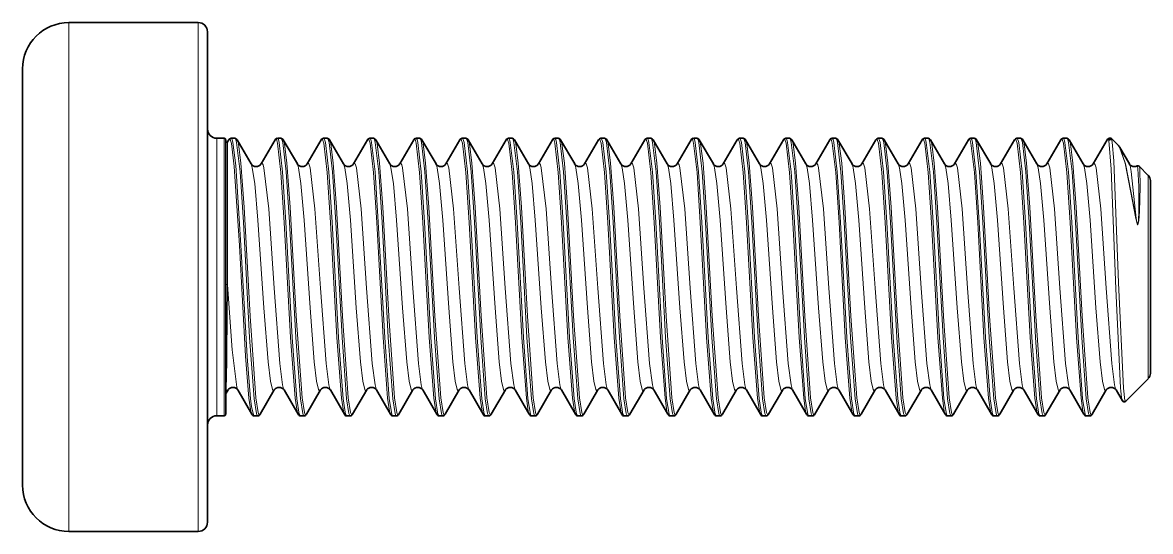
# Model space of a CAD drawing. Extents: x 155 to 1176, y 87 to 946.
# Drawn here: x 909.05 to 921.25, y 330.85 to 336.35 of the extents above; entities that cross this region are included whole.
import ezdxf

# ---------------------------------------------------------------- set-up
doc = ezdxf.new("R2010")
doc.units = 0

msp = doc.modelspace()

# ---------------------------------------------------------------- linework, layer by layer
at = {"color": 7, "lineweight": 13, "ltscale": 0.129084}
for p, q in [((909.551, 336.352), (909.551, 331.189)), ((910.951, 336.352), (910.951, 331.189))]:
    msp.add_line(p, q, dxfattribs=at)
at = {"color": 7, "lineweight": 35, "ltscale": 0.034999}
for p, q in [((910.951, 336.352), (909.551, 336.352)), ((910.951, 330.852), (909.551, 330.852))]:
    msp.add_line(p, q, dxfattribs=at)
at = {"color": 7, "lineweight": 35, "ltscale": 0.12439}
msp.add_line((911.051, 336.252), (911.051, 331.277), dxfattribs=at)
at = {"color": 7, "lineweight": 35, "ltscale": 0.105614}
msp.add_line((909.051, 335.852), (909.051, 331.628), dxfattribs=at)
at = {"color": 7, "lineweight": 13, "ltscale": 0.070409}
for p, q in [((911.151, 335.102), (911.151, 332.286)), ((911.231, 335.102), (911.231, 332.286))]:
    msp.add_line(p, q, dxfattribs=at)
at = {"color": 7, "lineweight": 35, "ltscale": 0.002}
for p, q in [((911.231, 335.102), (911.151, 335.102)), ((911.231, 332.102), (911.151, 332.102))]:
    msp.add_line(p, q, dxfattribs=at)
at = {"color": 7, "lineweight": 35, "ltscale": 0.069471}
msp.add_line((911.251, 335.082), (911.251, 332.303), dxfattribs=at)
at = {"color": 7, "lineweight": 35, "ltscale": 0.000633753}
msp.add_line((911.282, 335.086), (911.269, 335.064), dxfattribs=at)
at = {"color": 7, "lineweight": 13, "ltscale": 0.000161743}
msp.add_line((911.269, 335.064), (911.269, 335.057), dxfattribs=at)
at = {"color": 7, "lineweight": 13, "ltscale": 0.03847}
msp.add_line((911.269, 335.057), (911.269, 333.519), dxfattribs=at)
at = {"color": 7, "lineweight": 35, "ltscale": 0.000987244}
for p, q in [((911.346, 335.102), (911.307, 335.102)), ((911.846, 335.102), (911.807, 335.102)), ((912.346, 335.102), (912.307, 335.102)), ((912.846, 335.102), (912.807, 335.102)), ((913.346, 335.102), (913.307, 335.102)), ((913.846, 335.102), (913.807, 335.102)), ((914.346, 335.102), (914.307, 335.102)), ((914.846, 335.102), (914.807, 335.102)), ((915.346, 335.102), (915.307, 335.102)), ((915.846, 335.102), (915.807, 335.102)), ((916.346, 335.102), (916.307, 335.102)), ((916.846, 335.102), (916.807, 335.102)), ((917.346, 335.102), (917.307, 335.102)), ((917.846, 335.102), (917.807, 335.102)), ((918.346, 335.102), (918.307, 335.102)), ((918.846, 335.102), (918.807, 335.102)), ((919.346, 335.102), (919.307, 335.102)), ((919.846, 335.102), (919.807, 335.102)), ((920.346, 335.102), (920.307, 335.102)), ((911.596, 332.102), (911.557, 332.102)), ((912.096, 332.102), (912.057, 332.102)), ((912.596, 332.102), (912.557, 332.102)), ((913.096, 332.102), (913.057, 332.102)), ((913.596, 332.102), (913.557, 332.102)), ((914.096, 332.102), (914.057, 332.102)), ((914.596, 332.102), (914.557, 332.102)), ((915.096, 332.102), (915.057, 332.102)), ((915.596, 332.102), (915.557, 332.102)), ((916.096, 332.102), (916.057, 332.102)), ((916.596, 332.102), (916.557, 332.102)), ((917.096, 332.102), (917.057, 332.102)), ((917.596, 332.102), (917.557, 332.102)), ((918.096, 332.102), (918.057, 332.102)), ((918.596, 332.102), (918.557, 332.102)), ((919.096, 332.102), (919.057, 332.102)), ((919.596, 332.102), (919.557, 332.102)), ((920.096, 332.102), (920.057, 332.102)), ((920.596, 332.102), (920.557, 332.102))]:
    msp.add_line(p, q, dxfattribs=at)
at = {"color": 7, "lineweight": 35, "ltscale": 0.007572}
for p, q in [((911.371, 335.086), (911.523, 334.824)), ((911.871, 335.086), (912.023, 334.824)), ((912.371, 335.086), (912.523, 334.824)), ((912.871, 335.086), (913.023, 334.824)), ((913.371, 335.086), (913.523, 334.824)), ((913.871, 335.086), (914.023, 334.824)), ((914.371, 335.086), (914.523, 334.824)), ((914.871, 335.086), (915.023, 334.824)), ((915.371, 335.086), (915.523, 334.824)), ((915.871, 335.086), (916.023, 334.824)), ((916.371, 335.086), (916.523, 334.824)), ((916.871, 335.086), (917.023, 334.824)), ((917.371, 335.086), (917.523, 334.824)), ((917.871, 335.086), (918.023, 334.824)), ((918.371, 335.086), (918.523, 334.824)), ((918.871, 335.086), (919.023, 334.824)), ((919.371, 335.086), (919.523, 334.824)), ((919.871, 335.086), (920.023, 334.824)), ((920.371, 335.086), (920.523, 334.824)), ((911.621, 332.119), (911.773, 332.381)), ((912.121, 332.119), (912.273, 332.381)), ((912.621, 332.119), (912.773, 332.381)), ((913.121, 332.119), (913.273, 332.381)), ((913.621, 332.119), (913.773, 332.381)), ((914.121, 332.119), (914.273, 332.381)), ((914.621, 332.119), (914.773, 332.381)), ((915.121, 332.119), (915.273, 332.381)), ((915.621, 332.119), (915.773, 332.381)), ((916.121, 332.119), (916.273, 332.381)), ((916.621, 332.119), (916.773, 332.381)), ((917.121, 332.119), (917.273, 332.381)), ((917.621, 332.119), (917.773, 332.381)), ((918.121, 332.119), (918.273, 332.381)), ((918.621, 332.119), (918.773, 332.381)), ((919.121, 332.119), (919.273, 332.381)), ((919.621, 332.119), (919.773, 332.381)), ((920.121, 332.119), (920.273, 332.381)), ((920.621, 332.119), (920.773, 332.381))]:
    msp.add_line(p, q, dxfattribs=at)
at = {"color": 7, "lineweight": 35, "ltscale": 0.00757}
for p, q in [((911.782, 335.086), (911.63, 334.824)), ((912.282, 335.086), (912.13, 334.824)), ((912.782, 335.086), (912.63, 334.824)), ((913.282, 335.086), (913.13, 334.824)), ((913.782, 335.086), (913.63, 334.824)), ((914.282, 335.086), (914.13, 334.824)), ((914.782, 335.086), (914.63, 334.824)), ((915.282, 335.086), (915.13, 334.824)), ((915.782, 335.086), (915.63, 334.824)), ((916.282, 335.086), (916.13, 334.824)), ((916.782, 335.086), (916.63, 334.824)), ((917.282, 335.086), (917.13, 334.824)), ((917.782, 335.086), (917.63, 334.824)), ((918.282, 335.086), (918.13, 334.824)), ((918.782, 335.086), (918.63, 334.824)), ((919.282, 335.086), (919.13, 334.824)), ((919.782, 335.086), (919.63, 334.824)), ((920.282, 335.086), (920.13, 334.824)), ((920.782, 335.086), (920.63, 334.824))]:
    msp.add_line(p, q, dxfattribs=at)
at = {"color": 7, "lineweight": 35, "ltscale": 0.000491333}
msp.add_line((920.826, 335.102), (920.807, 335.102), dxfattribs=at)
at = {"color": 7, "lineweight": 35, "ltscale": 0.002551}
msp.add_line((920.899, 335.03), (920.826, 335.102), dxfattribs=at)
at = {"color": 7, "lineweight": 35, "ltscale": 0.005112}
msp.add_line((920.92, 335.001), (921.023, 334.824), dxfattribs=at)
at = {"color": 7, "lineweight": 13, "ltscale": 3.20435e-05}
msp.add_line((921.106, 334.803), (921.107, 334.803), dxfattribs=at)
at = {"color": 7, "lineweight": 35, "ltscale": 0.003435}
msp.add_line((921.227, 334.701), (921.13, 334.799), dxfattribs=at)
at = {"color": 7, "lineweight": 13, "ltscale": 0.051595}
msp.add_line((921.227, 334.701), (921.227, 332.638), dxfattribs=at)
at = {"color": 7, "lineweight": 35, "ltscale": 0.04894}
msp.add_line((921.251, 334.645), (921.251, 332.687), dxfattribs=at)
at = {"color": 7, "lineweight": 13, "ltscale": 8.44764e-05}
msp.add_line((921.096, 334.233), (921.093, 334.234), dxfattribs=at)
at = {"color": 7, "lineweight": 13, "ltscale": 0.018132}
msp.add_line((911.269, 333.519), (911.261, 332.793), dxfattribs=at)
at = {"color": 7, "lineweight": 13, "ltscale": 0.003364}
msp.add_line((921.227, 332.638), (921.227, 332.503), dxfattribs=at)
at = {"color": 7, "lineweight": 35, "ltscale": 0.003191}
msp.add_line((921.251, 332.687), (921.251, 332.56), dxfattribs=at)
at = {"color": 7, "lineweight": 35, "ltscale": 0.008616}
msp.add_line((921.227, 332.503), (920.984, 332.259), dxfattribs=at)
at = {"color": 7, "lineweight": 13, "ltscale": 0.000126602}
msp.add_line((911.252, 332.387), (911.251, 332.382), dxfattribs=at)
at = {"color": 7, "lineweight": 35, "ltscale": 0.000129547}
msp.add_line((911.252, 332.345), (911.251, 332.34), dxfattribs=at)
at = {"color": 7, "lineweight": 13, "ltscale": 0.000857544}
msp.add_line((911.252, 332.387), (911.252, 332.352), dxfattribs=at)
at = {"color": 7, "lineweight": 35, "ltscale": 0.001034}
msp.add_line((911.252, 332.345), (911.273, 332.381), dxfattribs=at)
at = {"color": 7, "lineweight": 13, "ltscale": 0.000187683}
msp.add_line((911.252, 332.345), (911.252, 332.352), dxfattribs=at)
at = {"color": 7, "lineweight": 35, "ltscale": 0.007571}
for p, q in [((911.532, 332.119), (911.38, 332.381)), ((912.032, 332.119), (911.88, 332.381)), ((912.532, 332.119), (912.38, 332.381)), ((913.032, 332.119), (912.88, 332.381)), ((913.532, 332.119), (913.38, 332.381)), ((914.032, 332.119), (913.88, 332.381)), ((914.532, 332.119), (914.38, 332.381)), ((915.032, 332.119), (914.88, 332.381)), ((915.532, 332.119), (915.38, 332.381)), ((916.032, 332.119), (915.88, 332.381)), ((916.532, 332.119), (916.38, 332.381)), ((917.032, 332.119), (916.88, 332.381)), ((917.532, 332.119), (917.38, 332.381)), ((918.032, 332.119), (917.88, 332.381)), ((918.532, 332.119), (918.38, 332.381)), ((919.032, 332.119), (918.88, 332.381)), ((919.532, 332.119), (919.38, 332.381)), ((920.032, 332.119), (919.88, 332.381)), ((920.532, 332.119), (920.38, 332.381))]:
    msp.add_line(p, q, dxfattribs=at)
at = {"color": 7, "lineweight": 35, "ltscale": 0.003329}
msp.add_line((920.947, 332.265), (920.88, 332.381), dxfattribs=at)
at = {"color": 7, "lineweight": 13, "ltscale": 0.004591}
for p, q in [((911.151, 332.286), (911.151, 332.102)), ((911.231, 332.286), (911.231, 332.102))]:
    msp.add_line(p, q, dxfattribs=at)
at = {"color": 7, "lineweight": 35, "ltscale": 0.00453}
msp.add_line((911.251, 332.303), (911.251, 332.122), dxfattribs=at)
at = {"color": 7, "lineweight": 35, "ltscale": 0.006886}
msp.add_line((909.051, 331.628), (909.051, 331.352), dxfattribs=at)
at = {"color": 7, "lineweight": 35, "ltscale": 0.00811}
msp.add_line((911.051, 331.277), (911.051, 330.952), dxfattribs=at)
at = {"color": 7, "lineweight": 13, "ltscale": 0.008416}
for p, q in [((909.551, 331.189), (909.551, 330.852)), ((910.951, 331.189), (910.951, 330.852))]:
    msp.add_line(p, q, dxfattribs=at)
at = {"color": 7, "lineweight": 13}
for points in [[(911.5, 332.294), (911.463, 332.747), (911.396, 333.944), (911.34, 334.797), (911.31, 335.045), (911.301, 335.077), (911.296, 335.087), (911.293, 335.091), (911.292, 335.092), (911.289, 335.092)], [(911.517, 332.286), (911.48, 332.742), (911.413, 333.947), (911.358, 334.806), (911.327, 335.055), (911.318, 335.087), (911.313, 335.097), (911.31, 335.101), (911.309, 335.102), (911.307, 335.102)], [(911.346, 335.102), (911.348, 335.102), (911.35, 335.101), (911.353, 335.097), (911.357, 335.088), (911.366, 335.057), (911.403, 334.738), (911.439, 334.194), (911.507, 332.947), (911.556, 332.286)], [(911.371, 335.086), (911.375, 335.076), (911.385, 335.04), (911.411, 334.834), (911.446, 334.358), (911.511, 333.18), (911.574, 332.295)], [(911.789, 335.092), (911.792, 335.092), (911.793, 335.091), (911.796, 335.087), (911.8, 335.078), (911.809, 335.048), (911.846, 334.73), (911.882, 334.19), (911.95, 332.95), (912, 332.294)], [(911.807, 335.102), (911.809, 335.102), (911.81, 335.101), (911.813, 335.097), (911.818, 335.088), (911.826, 335.057), (911.863, 334.739), (911.899, 334.195), (911.968, 332.947), (912.017, 332.286)], [(911.846, 335.102), (911.848, 335.102), (911.85, 335.101), (911.853, 335.097), (911.857, 335.088), (911.866, 335.057), (911.903, 334.738), (911.939, 334.194), (912.007, 332.947), (912.056, 332.286)], [(911.871, 335.086), (911.875, 335.076), (911.885, 335.04), (911.911, 334.834), (911.946, 334.358), (912.011, 333.18), (912.074, 332.295)], [(912.289, 335.092), (912.292, 335.092), (912.293, 335.091), (912.296, 335.087), (912.3, 335.078), (912.309, 335.048), (912.346, 334.73), (912.382, 334.19), (912.45, 332.95), (912.5, 332.294)], [(912.307, 335.102), (912.309, 335.102), (912.31, 335.101), (912.313, 335.097), (912.318, 335.088), (912.326, 335.057), (912.363, 334.739), (912.399, 334.195), (912.468, 332.947), (912.517, 332.286)], [(912.346, 335.102), (912.348, 335.102), (912.35, 335.101), (912.353, 335.097), (912.357, 335.088), (912.366, 335.057), (912.403, 334.738), (912.439, 334.194), (912.507, 332.947), (912.556, 332.286)], [(912.371, 335.086), (912.375, 335.076), (912.385, 335.04), (912.411, 334.834), (912.446, 334.358), (912.511, 333.18), (912.574, 332.295)], [(912.789, 335.092), (912.792, 335.092), (912.793, 335.091), (912.796, 335.087), (912.8, 335.078), (912.809, 335.048), (912.846, 334.73), (912.882, 334.19), (912.95, 332.95), (913, 332.294)], [(912.807, 335.102), (912.809, 335.102), (912.81, 335.101), (912.813, 335.097), (912.818, 335.088), (912.826, 335.057), (912.863, 334.739), (912.899, 334.195), (912.968, 332.947), (913.017, 332.286)], [(912.846, 335.102), (912.848, 335.102), (912.85, 335.101), (912.853, 335.097), (912.857, 335.088), (912.866, 335.057), (912.903, 334.738), (912.939, 334.194), (913.007, 332.947), (913.056, 332.286)], [(912.871, 335.086), (912.875, 335.076), (912.885, 335.04), (912.911, 334.834), (912.946, 334.358), (913.011, 333.18), (913.074, 332.295)], [(913.289, 335.092), (913.292, 335.092), (913.293, 335.091), (913.296, 335.087), (913.3, 335.078), (913.309, 335.048), (913.346, 334.73), (913.382, 334.19), (913.45, 332.95), (913.5, 332.294)], [(913.307, 335.102), (913.309, 335.102), (913.31, 335.101), (913.313, 335.097), (913.318, 335.088), (913.326, 335.057), (913.363, 334.739), (913.399, 334.195), (913.468, 332.947), (913.517, 332.286)], [(913.346, 335.102), (913.348, 335.102), (913.35, 335.101), (913.353, 335.097), (913.357, 335.088), (913.366, 335.057), (913.403, 334.738), (913.439, 334.194), (913.507, 332.947), (913.556, 332.286)], [(913.371, 335.086), (913.375, 335.076), (913.385, 335.04), (913.411, 334.834), (913.446, 334.358), (913.511, 333.18), (913.574, 332.295)], [(913.789, 335.092), (913.792, 335.092), (913.793, 335.091), (913.796, 335.087), (913.8, 335.078), (913.809, 335.048), (913.846, 334.73), (913.882, 334.19), (913.95, 332.95), (914, 332.294)], [(913.807, 335.102), (913.809, 335.102), (913.81, 335.101), (913.813, 335.097), (913.818, 335.088), (913.826, 335.057), (913.863, 334.739), (913.899, 334.195), (913.968, 332.947), (914.017, 332.286)], [(913.846, 335.102), (913.848, 335.102), (913.85, 335.101), (913.853, 335.097), (913.857, 335.088), (913.866, 335.057), (913.903, 334.738), (913.939, 334.194), (914.007, 332.947), (914.056, 332.286)], [(913.871, 335.086), (913.875, 335.076), (913.885, 335.04), (913.911, 334.834), (913.946, 334.358), (914.011, 333.18), (914.074, 332.295)], [(914.289, 335.092), (914.292, 335.092), (914.293, 335.091), (914.296, 335.087), (914.3, 335.078), (914.309, 335.048), (914.346, 334.73), (914.382, 334.19), (914.45, 332.95), (914.5, 332.294)], [(914.307, 335.102), (914.309, 335.102), (914.31, 335.101), (914.313, 335.097), (914.318, 335.088), (914.326, 335.057), (914.363, 334.739), (914.399, 334.195), (914.468, 332.947), (914.517, 332.286)], [(914.346, 335.102), (914.348, 335.102), (914.35, 335.101), (914.353, 335.097), (914.357, 335.088), (914.366, 335.057), (914.403, 334.738), (914.439, 334.194), (914.507, 332.947), (914.556, 332.286)], [(914.371, 335.086), (914.375, 335.076), (914.385, 335.04), (914.411, 334.834), (914.446, 334.358), (914.511, 333.18), (914.574, 332.295)], [(914.789, 335.092), (914.792, 335.092), (914.793, 335.091), (914.796, 335.087), (914.8, 335.078), (914.809, 335.048), (914.846, 334.73), (914.882, 334.19), (914.95, 332.95), (915, 332.294)], [(914.807, 335.102), (914.809, 335.102), (914.81, 335.101), (914.813, 335.097), (914.818, 335.088), (914.826, 335.057), (914.863, 334.739), (914.899, 334.195), (914.968, 332.947), (915.017, 332.286)], [(914.846, 335.102), (914.848, 335.102), (914.85, 335.101), (914.853, 335.097), (914.857, 335.088), (914.866, 335.057), (914.903, 334.738), (914.939, 334.194), (915.007, 332.947), (915.056, 332.286)], [(914.871, 335.086), (914.875, 335.076), (914.885, 335.04), (914.911, 334.834), (914.946, 334.358), (915.011, 333.18), (915.074, 332.295)], [(915.289, 335.092), (915.292, 335.092), (915.293, 335.091), (915.296, 335.087), (915.3, 335.078), (915.309, 335.048), (915.346, 334.73), (915.382, 334.19), (915.45, 332.95), (915.5, 332.294)], [(915.307, 335.102), (915.309, 335.102), (915.31, 335.101), (915.313, 335.097), (915.318, 335.088), (915.326, 335.057), (915.363, 334.739), (915.399, 334.195), (915.468, 332.947), (915.517, 332.286)], [(915.346, 335.102), (915.348, 335.102), (915.35, 335.101), (915.353, 335.097), (915.357, 335.088), (915.366, 335.057), (915.403, 334.738), (915.439, 334.194), (915.507, 332.947), (915.556, 332.286)], [(915.371, 335.086), (915.375, 335.076), (915.385, 335.04), (915.411, 334.834), (915.446, 334.358), (915.511, 333.18), (915.574, 332.295)], [(915.789, 335.092), (915.792, 335.092), (915.793, 335.091), (915.796, 335.087), (915.8, 335.078), (915.809, 335.048), (915.846, 334.73), (915.882, 334.19), (915.95, 332.95), (916, 332.294)], [(915.807, 335.102), (915.809, 335.102), (915.81, 335.101), (915.813, 335.097), (915.818, 335.088), (915.826, 335.057), (915.863, 334.739), (915.899, 334.195), (915.968, 332.947), (916.017, 332.286)], [(915.846, 335.102), (915.848, 335.102), (915.85, 335.101), (915.853, 335.097), (915.857, 335.088), (915.866, 335.057), (915.903, 334.738), (915.939, 334.194), (916.007, 332.947), (916.056, 332.286)], [(915.871, 335.086), (915.875, 335.076), (915.885, 335.04), (915.911, 334.834), (915.946, 334.358), (916.011, 333.18), (916.074, 332.295)], [(916.289, 335.092), (916.292, 335.092), (916.293, 335.091), (916.296, 335.087), (916.3, 335.078), (916.309, 335.048), (916.346, 334.73), (916.382, 334.19), (916.45, 332.95), (916.5, 332.294)], [(916.307, 335.102), (916.309, 335.102), (916.31, 335.101), (916.313, 335.097), (916.318, 335.088), (916.326, 335.057), (916.363, 334.739), (916.399, 334.195), (916.468, 332.947), (916.517, 332.286)], [(916.346, 335.102), (916.348, 335.102), (916.35, 335.101), (916.353, 335.097), (916.357, 335.088), (916.366, 335.057), (916.403, 334.738), (916.439, 334.194), (916.507, 332.947), (916.556, 332.286)], [(916.371, 335.086), (916.375, 335.076), (916.385, 335.04), (916.411, 334.834), (916.446, 334.358), (916.511, 333.18), (916.574, 332.295)], [(916.789, 335.092), (916.792, 335.092), (916.793, 335.091), (916.796, 335.087), (916.8, 335.078), (916.809, 335.048), (916.846, 334.73), (916.882, 334.19), (916.95, 332.95), (917, 332.294)], [(916.807, 335.102), (916.809, 335.102), (916.81, 335.101), (916.813, 335.097), (916.818, 335.088), (916.826, 335.057), (916.863, 334.739), (916.899, 334.195), (916.968, 332.947), (917.017, 332.286)], [(916.846, 335.102), (916.848, 335.102), (916.85, 335.101), (916.853, 335.097), (916.857, 335.088), (916.866, 335.057), (916.903, 334.738), (916.939, 334.194), (917.007, 332.947), (917.056, 332.286)], [(916.871, 335.086), (916.875, 335.076), (916.885, 335.04), (916.911, 334.834), (916.946, 334.358), (917.011, 333.18), (917.074, 332.295)], [(917.289, 335.092), (917.292, 335.092), (917.293, 335.091), (917.296, 335.087), (917.3, 335.078), (917.309, 335.048), (917.346, 334.73), (917.382, 334.19), (917.45, 332.95), (917.5, 332.294)], [(917.307, 335.102), (917.309, 335.102), (917.31, 335.101), (917.313, 335.097), (917.318, 335.088), (917.326, 335.057), (917.363, 334.739), (917.399, 334.195), (917.468, 332.947), (917.517, 332.286)], [(917.346, 335.102), (917.348, 335.102), (917.35, 335.101), (917.353, 335.097), (917.357, 335.088), (917.366, 335.057), (917.403, 334.738), (917.439, 334.194), (917.507, 332.947), (917.556, 332.286)], [(917.371, 335.086), (917.375, 335.076), (917.385, 335.04), (917.411, 334.834), (917.446, 334.358), (917.511, 333.18), (917.574, 332.295)], [(917.789, 335.092), (917.792, 335.092), (917.793, 335.091), (917.796, 335.087), (917.8, 335.078), (917.809, 335.048), (917.846, 334.73), (917.882, 334.19), (917.95, 332.95), (918, 332.294)], [(917.807, 335.102), (917.809, 335.102), (917.81, 335.101), (917.813, 335.097), (917.818, 335.088), (917.826, 335.057), (917.863, 334.739), (917.899, 334.195), (917.968, 332.947), (918.017, 332.286)], [(917.846, 335.102), (917.848, 335.102), (917.85, 335.101), (917.853, 335.097), (917.857, 335.088), (917.866, 335.057), (917.903, 334.738), (917.939, 334.194), (918.007, 332.947), (918.056, 332.286)], [(917.871, 335.086), (917.875, 335.076), (917.885, 335.04), (917.911, 334.834), (917.946, 334.358), (918.011, 333.18), (918.074, 332.295)], [(918.289, 335.092), (918.292, 335.092), (918.293, 335.091), (918.296, 335.087), (918.3, 335.078), (918.309, 335.048), (918.346, 334.73), (918.382, 334.19), (918.45, 332.95), (918.5, 332.294)], [(918.307, 335.102), (918.309, 335.102), (918.31, 335.101), (918.313, 335.097), (918.318, 335.088), (918.326, 335.057), (918.363, 334.739), (918.399, 334.195), (918.468, 332.947), (918.517, 332.286)], [(918.346, 335.102), (918.348, 335.102), (918.35, 335.101), (918.353, 335.097), (918.357, 335.088), (918.366, 335.057), (918.403, 334.738), (918.439, 334.194), (918.507, 332.947), (918.556, 332.286)], [(918.371, 335.086), (918.375, 335.076), (918.385, 335.04), (918.411, 334.834), (918.446, 334.358), (918.511, 333.18), (918.574, 332.295)], [(918.789, 335.092), (918.792, 335.092), (918.793, 335.091), (918.796, 335.087), (918.8, 335.078), (918.809, 335.048), (918.846, 334.73), (918.882, 334.19), (918.95, 332.95), (919, 332.294)], [(918.807, 335.102), (918.809, 335.102), (918.81, 335.101), (918.813, 335.097), (918.818, 335.088), (918.826, 335.057), (918.863, 334.739), (918.899, 334.195), (918.968, 332.947), (919.017, 332.286)], [(918.846, 335.102), (918.848, 335.102), (918.85, 335.101), (918.853, 335.097), (918.857, 335.088), (918.866, 335.057), (918.903, 334.738), (918.939, 334.194), (919.007, 332.947), (919.056, 332.286)], [(918.871, 335.086), (918.875, 335.076), (918.885, 335.04), (918.911, 334.834), (918.946, 334.358), (919.011, 333.18), (919.074, 332.295)], [(919.289, 335.092), (919.292, 335.092), (919.293, 335.091), (919.296, 335.087), (919.3, 335.078), (919.309, 335.048), (919.346, 334.73), (919.382, 334.19), (919.45, 332.95), (919.5, 332.294)], [(919.307, 335.102), (919.309, 335.102), (919.31, 335.101), (919.313, 335.097), (919.318, 335.088), (919.326, 335.057), (919.363, 334.739), (919.399, 334.195), (919.468, 332.947), (919.517, 332.286)], [(919.346, 335.102), (919.348, 335.102), (919.35, 335.101), (919.353, 335.097), (919.357, 335.088), (919.366, 335.057), (919.403, 334.738), (919.439, 334.194), (919.507, 332.947), (919.556, 332.286)], [(919.371, 335.086), (919.375, 335.076), (919.385, 335.04), (919.411, 334.834), (919.446, 334.358), (919.511, 333.18), (919.574, 332.295)], [(919.789, 335.092), (919.792, 335.092), (919.793, 335.091), (919.796, 335.087), (919.8, 335.078), (919.809, 335.048), (919.846, 334.73), (919.882, 334.19), (919.95, 332.95), (920, 332.294)], [(919.807, 335.102), (919.809, 335.102), (919.81, 335.101), (919.813, 335.097), (919.818, 335.088), (919.826, 335.057), (919.863, 334.739), (919.899, 334.195), (919.968, 332.947), (920.017, 332.286)], [(919.846, 335.102), (919.848, 335.102), (919.85, 335.101), (919.853, 335.097), (919.857, 335.088), (919.866, 335.057), (919.903, 334.738), (919.939, 334.194), (920.007, 332.947), (920.056, 332.286)], [(919.871, 335.086), (919.875, 335.076), (919.885, 335.04), (919.911, 334.834), (919.946, 334.358), (920.011, 333.18), (920.074, 332.295)], [(920.289, 335.092), (920.292, 335.092), (920.293, 335.091), (920.296, 335.087), (920.3, 335.078), (920.309, 335.048), (920.346, 334.73), (920.382, 334.19), (920.45, 332.95), (920.5, 332.294)], [(920.307, 335.102), (920.309, 335.102), (920.31, 335.101), (920.313, 335.097), (920.318, 335.088), (920.326, 335.057), (920.363, 334.739), (920.399, 334.195), (920.468, 332.947), (920.517, 332.286)], [(920.346, 335.102), (920.348, 335.102), (920.35, 335.101), (920.353, 335.097), (920.357, 335.088), (920.366, 335.057), (920.403, 334.738), (920.439, 334.194), (920.507, 332.947), (920.556, 332.286)], [(920.371, 335.086), (920.375, 335.076), (920.385, 335.04), (920.411, 334.834), (920.446, 334.358), (920.511, 333.18), (920.574, 332.295)], [(920.927, 332.405), (920.877, 333.474), (920.826, 334.769), (920.801, 335.077)], [(920.958, 332.402), (920.907, 333.538), (920.853, 334.857), (920.836, 335.061), (920.829, 335.094), (920.826, 335.102)], [(921.093, 334.234), (920.978, 334.831), (920.917, 335.006), (920.899, 335.03)], [(921.096, 334.233), (920.982, 334.826), (920.92, 335.001)], [(911.764, 332.373), (911.76, 332.374), (911.758, 332.377), (911.753, 332.385), (911.731, 332.476), (911.706, 332.687), (911.661, 333.27), (911.597, 334.215), (911.562, 334.612), (911.536, 334.783), (911.523, 334.824)], [(911.88, 332.381), (911.874, 332.393), (911.863, 332.435), (911.833, 332.668), (911.772, 333.482), (911.713, 334.339), (911.662, 334.781), (911.652, 334.816), (911.647, 334.826), (911.643, 334.83), (911.641, 334.831), (911.639, 334.832)], [(912.264, 332.373), (912.26, 332.374), (912.258, 332.377), (912.253, 332.385), (912.231, 332.476), (912.206, 332.687), (912.161, 333.27), (912.097, 334.215), (912.062, 334.612), (912.036, 334.783), (912.023, 334.824)], [(912.38, 332.381), (912.374, 332.393), (912.363, 332.435), (912.333, 332.668), (912.272, 333.482), (912.213, 334.339), (912.162, 334.781), (912.152, 334.816), (912.147, 334.826), (912.143, 334.83), (912.141, 334.831), (912.139, 334.832)], [(912.764, 332.373), (912.76, 332.374), (912.758, 332.377), (912.753, 332.385), (912.731, 332.476), (912.706, 332.687), (912.661, 333.27), (912.597, 334.215), (912.562, 334.612), (912.536, 334.783), (912.523, 334.824)], [(912.88, 332.381), (912.874, 332.393), (912.863, 332.435), (912.833, 332.668), (912.772, 333.482), (912.713, 334.339), (912.662, 334.781), (912.652, 334.816), (912.647, 334.826), (912.643, 334.83), (912.641, 334.831), (912.639, 334.832)], [(913.264, 332.373), (913.26, 332.374), (913.258, 332.377), (913.253, 332.385), (913.231, 332.476), (913.206, 332.687), (913.161, 333.27), (913.097, 334.215), (913.062, 334.612), (913.036, 334.783), (913.023, 334.824)], [(913.38, 332.381), (913.374, 332.393), (913.363, 332.435), (913.333, 332.668), (913.272, 333.482), (913.213, 334.339), (913.162, 334.781), (913.152, 334.816), (913.147, 334.826), (913.143, 334.83), (913.141, 334.831), (913.139, 334.832)], [(913.764, 332.373), (913.76, 332.374), (913.758, 332.377), (913.753, 332.385), (913.731, 332.476), (913.706, 332.687), (913.661, 333.27), (913.597, 334.215), (913.562, 334.612), (913.536, 334.783), (913.523, 334.824)], [(913.88, 332.381), (913.874, 332.393), (913.863, 332.435), (913.833, 332.668), (913.772, 333.482), (913.713, 334.339), (913.662, 334.781), (913.652, 334.816), (913.647, 334.826), (913.643, 334.83), (913.641, 334.831), (913.639, 334.832)], [(914.264, 332.373), (914.26, 332.374), (914.258, 332.377), (914.253, 332.385), (914.231, 332.476), (914.206, 332.687), (914.161, 333.27), (914.097, 334.215), (914.062, 334.612), (914.036, 334.783), (914.023, 334.824)], [(914.38, 332.381), (914.374, 332.393), (914.363, 332.435), (914.333, 332.668), (914.272, 333.482), (914.213, 334.339), (914.162, 334.781), (914.152, 334.816), (914.147, 334.826), (914.143, 334.83), (914.141, 334.831), (914.139, 334.832)], [(914.764, 332.373), (914.76, 332.374), (914.758, 332.377), (914.753, 332.385), (914.731, 332.476), (914.706, 332.687), (914.661, 333.27), (914.597, 334.215), (914.562, 334.612), (914.536, 334.783), (914.523, 334.824)], [(914.88, 332.381), (914.874, 332.393), (914.863, 332.435), (914.833, 332.668), (914.772, 333.482), (914.713, 334.339), (914.662, 334.781), (914.652, 334.816), (914.647, 334.826), (914.643, 334.83), (914.641, 334.831), (914.639, 334.832)], [(915.264, 332.373), (915.26, 332.374), (915.258, 332.377), (915.253, 332.385), (915.231, 332.476), (915.206, 332.687), (915.161, 333.27), (915.097, 334.215), (915.062, 334.612), (915.036, 334.783), (915.023, 334.824)], [(915.38, 332.381), (915.374, 332.393), (915.363, 332.435), (915.333, 332.668), (915.272, 333.482), (915.213, 334.339), (915.162, 334.781), (915.152, 334.816), (915.147, 334.826), (915.143, 334.83), (915.141, 334.831), (915.139, 334.832)], [(915.764, 332.373), (915.76, 332.374), (915.758, 332.377), (915.753, 332.385), (915.731, 332.476), (915.706, 332.687), (915.661, 333.27), (915.597, 334.215), (915.562, 334.612), (915.536, 334.783), (915.523, 334.824)], [(915.88, 332.381), (915.874, 332.393), (915.863, 332.435), (915.833, 332.668), (915.772, 333.482), (915.713, 334.339), (915.662, 334.781), (915.652, 334.816), (915.647, 334.826), (915.643, 334.83), (915.641, 334.831), (915.639, 334.832)], [(916.264, 332.373), (916.26, 332.374), (916.258, 332.377), (916.253, 332.385), (916.231, 332.476), (916.206, 332.687), (916.161, 333.27), (916.097, 334.215), (916.062, 334.612), (916.036, 334.783), (916.023, 334.824)], [(916.38, 332.381), (916.374, 332.393), (916.363, 332.435), (916.333, 332.668), (916.272, 333.482), (916.213, 334.339), (916.162, 334.781), (916.152, 334.816), (916.147, 334.826), (916.143, 334.83), (916.141, 334.831), (916.139, 334.832)], [(916.764, 332.373), (916.76, 332.374), (916.758, 332.377), (916.753, 332.385), (916.731, 332.476), (916.706, 332.687), (916.661, 333.27), (916.597, 334.215), (916.562, 334.612), (916.536, 334.783), (916.523, 334.824)], [(916.88, 332.381), (916.874, 332.393), (916.863, 332.435), (916.833, 332.668), (916.772, 333.482), (916.713, 334.339), (916.662, 334.781), (916.652, 334.816), (916.647, 334.826), (916.643, 334.83), (916.641, 334.831), (916.639, 334.832)], [(917.264, 332.373), (917.26, 332.374), (917.258, 332.377), (917.253, 332.385), (917.231, 332.476), (917.206, 332.687), (917.161, 333.27), (917.097, 334.215), (917.062, 334.612), (917.036, 334.783), (917.023, 334.824)], [(917.38, 332.381), (917.374, 332.393), (917.363, 332.435), (917.333, 332.668), (917.272, 333.482), (917.213, 334.339), (917.162, 334.781), (917.152, 334.816), (917.147, 334.826), (917.143, 334.83), (917.141, 334.831), (917.139, 334.832)], [(917.764, 332.373), (917.76, 332.374), (917.758, 332.377), (917.753, 332.385), (917.731, 332.476), (917.706, 332.687), (917.661, 333.27), (917.597, 334.215), (917.562, 334.612), (917.536, 334.783), (917.523, 334.824)], [(917.88, 332.381), (917.874, 332.393), (917.863, 332.435), (917.833, 332.668), (917.772, 333.482), (917.713, 334.339), (917.662, 334.781), (917.652, 334.816), (917.647, 334.826), (917.643, 334.83), (917.641, 334.831), (917.639, 334.832)], [(918.264, 332.373), (918.26, 332.374), (918.258, 332.377), (918.253, 332.385), (918.231, 332.476), (918.206, 332.687), (918.161, 333.27), (918.097, 334.215), (918.062, 334.612), (918.036, 334.783), (918.023, 334.824)], [(918.38, 332.381), (918.374, 332.393), (918.363, 332.435), (918.333, 332.668), (918.272, 333.482), (918.213, 334.339), (918.162, 334.781), (918.152, 334.816), (918.147, 334.826), (918.143, 334.83), (918.141, 334.831), (918.139, 334.832)], [(918.764, 332.373), (918.76, 332.374), (918.758, 332.377), (918.753, 332.385), (918.731, 332.476), (918.706, 332.687), (918.661, 333.27), (918.597, 334.215), (918.562, 334.612), (918.536, 334.783), (918.523, 334.824)], [(918.88, 332.381), (918.874, 332.393), (918.863, 332.435), (918.833, 332.668), (918.772, 333.482), (918.713, 334.339), (918.662, 334.781), (918.652, 334.816), (918.647, 334.826), (918.643, 334.83), (918.641, 334.831), (918.639, 334.832)], [(919.264, 332.373), (919.26, 332.374), (919.258, 332.377), (919.253, 332.385), (919.231, 332.476), (919.206, 332.687), (919.161, 333.27), (919.097, 334.215), (919.062, 334.612), (919.036, 334.783), (919.023, 334.824)], [(919.38, 332.381), (919.374, 332.393), (919.363, 332.435), (919.333, 332.668), (919.272, 333.482), (919.213, 334.339), (919.162, 334.781), (919.152, 334.816), (919.147, 334.826), (919.143, 334.83), (919.141, 334.831), (919.139, 334.832)], [(919.764, 332.373), (919.76, 332.374), (919.758, 332.377), (919.753, 332.385), (919.731, 332.476), (919.706, 332.687), (919.661, 333.27), (919.597, 334.215), (919.562, 334.612), (919.536, 334.783), (919.523, 334.824)], [(919.88, 332.381), (919.874, 332.393), (919.863, 332.435), (919.833, 332.668), (919.772, 333.482), (919.713, 334.339), (919.662, 334.781), (919.652, 334.816), (919.647, 334.826), (919.643, 334.83), (919.641, 334.831), (919.639, 334.832)], [(920.264, 332.373), (920.26, 332.374), (920.258, 332.377), (920.253, 332.385), (920.231, 332.476), (920.206, 332.687), (920.161, 333.27), (920.097, 334.215), (920.062, 334.612), (920.036, 334.783), (920.023, 334.824)], [(920.38, 332.381), (920.374, 332.393), (920.363, 332.435), (920.333, 332.668), (920.272, 333.482), (920.213, 334.339), (920.162, 334.781), (920.152, 334.816), (920.147, 334.826), (920.143, 334.83), (920.141, 334.831), (920.139, 334.832)], [(920.764, 332.373), (920.76, 332.374), (920.758, 332.377), (920.753, 332.385), (920.731, 332.476), (920.706, 332.687), (920.661, 333.27), (920.597, 334.215), (920.562, 334.612), (920.536, 334.783), (920.523, 334.824)], [(920.88, 332.381), (920.874, 332.393), (920.863, 332.435), (920.833, 332.668), (920.772, 333.482), (920.713, 334.339), (920.662, 334.781), (920.652, 334.816), (920.647, 334.826), (920.643, 334.83), (920.641, 334.831), (920.639, 334.832)], [(921.096, 334.233), (921.044, 334.744), (921.03, 334.807), (921.023, 334.824)], [(921.107, 334.803), (921.108, 334.802), (921.11, 334.798), (921.115, 334.774), (921.125, 334.581)], [(921.13, 334.799), (921.132, 334.794), (921.135, 334.772), (921.139, 334.576)], [(921.139, 334.576), (921.134, 334.312), (921.126, 334.208), (921.115, 334.166), (921.111, 334.166), (921.093, 334.234)], [(921.125, 334.581), (921.126, 334.315), (921.122, 334.211), (921.114, 334.167), (921.113, 334.166), (921.112, 334.166), (921.111, 334.167), (921.096, 334.233)], [(911.38, 332.381), (911.369, 332.412), (911.319, 332.815), (911.269, 333.519)], [(920.984, 332.259), (920.982, 332.259), (920.981, 332.259), (920.979, 332.26), (920.975, 332.269), (920.958, 332.402)], [(911.532, 332.119), (911.521, 332.152), (911.5, 332.294)], [(911.557, 332.102), (911.553, 332.104), (911.551, 332.106), (911.547, 332.114), (911.527, 332.204), (911.517, 332.286)], [(911.556, 332.286), (911.581, 332.128), (911.59, 332.107), (911.593, 332.104), (911.594, 332.103), (911.596, 332.102)], [(911.574, 332.295), (911.599, 332.138), (911.607, 332.117), (911.61, 332.114), (911.611, 332.113), (911.613, 332.112)], [(912.032, 332.119), (912.021, 332.152), (912, 332.294)], [(912.057, 332.102), (912.055, 332.103), (912.052, 332.104), (912.05, 332.108), (912.044, 332.121), (912.017, 332.286)], [(912.056, 332.286), (912.081, 332.128), (912.09, 332.107), (912.093, 332.104), (912.094, 332.103), (912.096, 332.102)], [(912.074, 332.295), (912.099, 332.138), (912.107, 332.117), (912.11, 332.114), (912.111, 332.113), (912.113, 332.112)], [(912.532, 332.119), (912.521, 332.152), (912.5, 332.294)], [(912.557, 332.102), (912.555, 332.103), (912.552, 332.104), (912.55, 332.108), (912.544, 332.121), (912.517, 332.286)], [(912.556, 332.286), (912.581, 332.128), (912.59, 332.107), (912.593, 332.104), (912.594, 332.103), (912.596, 332.102)], [(912.574, 332.295), (912.599, 332.138), (912.607, 332.117), (912.61, 332.114), (912.611, 332.113), (912.613, 332.112)], [(913.032, 332.119), (913.021, 332.152), (913, 332.294)], [(913.057, 332.102), (913.055, 332.103), (913.052, 332.104), (913.05, 332.108), (913.044, 332.121), (913.017, 332.286)], [(913.056, 332.286), (913.081, 332.128), (913.09, 332.107), (913.093, 332.104), (913.094, 332.103), (913.096, 332.102)], [(913.074, 332.295), (913.099, 332.138), (913.107, 332.117), (913.11, 332.114), (913.111, 332.113), (913.113, 332.112)], [(913.532, 332.119), (913.521, 332.152), (913.5, 332.294)], [(913.557, 332.102), (913.555, 332.103), (913.552, 332.104), (913.55, 332.108), (913.544, 332.121), (913.517, 332.286)], [(913.556, 332.286), (913.581, 332.128), (913.59, 332.107), (913.593, 332.104), (913.594, 332.103), (913.596, 332.102)], [(913.574, 332.295), (913.599, 332.138), (913.607, 332.117), (913.61, 332.114), (913.611, 332.113), (913.613, 332.112)], [(914.032, 332.119), (914.021, 332.152), (914, 332.294)], [(914.057, 332.102), (914.055, 332.103), (914.052, 332.104), (914.05, 332.108), (914.044, 332.121), (914.017, 332.286)], [(914.056, 332.286), (914.081, 332.128), (914.09, 332.107), (914.093, 332.104), (914.094, 332.103), (914.096, 332.102)], [(914.074, 332.295), (914.099, 332.138), (914.107, 332.117), (914.11, 332.114), (914.111, 332.113), (914.113, 332.112)], [(914.532, 332.119), (914.521, 332.152), (914.5, 332.294)], [(914.557, 332.102), (914.555, 332.103), (914.552, 332.104), (914.55, 332.108), (914.544, 332.121), (914.517, 332.286)], [(914.556, 332.286), (914.581, 332.128), (914.59, 332.107), (914.593, 332.104), (914.594, 332.103), (914.596, 332.102)], [(914.574, 332.295), (914.599, 332.138), (914.607, 332.117), (914.61, 332.114), (914.611, 332.113), (914.613, 332.112)], [(915.032, 332.119), (915.021, 332.152), (915, 332.294)], [(915.057, 332.102), (915.055, 332.103), (915.052, 332.104), (915.05, 332.108), (915.044, 332.121), (915.017, 332.286)], [(915.056, 332.286), (915.081, 332.128), (915.09, 332.107), (915.093, 332.104), (915.094, 332.103), (915.096, 332.102)], [(915.074, 332.295), (915.099, 332.138), (915.107, 332.117), (915.11, 332.114), (915.111, 332.113), (915.113, 332.112)], [(915.532, 332.119), (915.521, 332.152), (915.5, 332.294)], [(915.557, 332.102), (915.555, 332.103), (915.552, 332.104), (915.55, 332.108), (915.544, 332.121), (915.517, 332.286)], [(915.556, 332.286), (915.581, 332.128), (915.59, 332.107), (915.593, 332.104), (915.594, 332.103), (915.596, 332.102)], [(915.574, 332.295), (915.599, 332.138), (915.607, 332.117), (915.61, 332.114), (915.611, 332.113), (915.613, 332.112)], [(916.032, 332.119), (916.021, 332.152), (916, 332.294)], [(916.057, 332.102), (916.055, 332.103), (916.052, 332.104), (916.05, 332.108), (916.044, 332.121), (916.017, 332.286)], [(916.056, 332.286), (916.081, 332.128), (916.09, 332.107), (916.093, 332.104), (916.094, 332.103), (916.096, 332.102)], [(916.074, 332.295), (916.099, 332.138), (916.107, 332.117), (916.11, 332.114), (916.111, 332.113), (916.113, 332.112)], [(916.532, 332.119), (916.521, 332.152), (916.5, 332.294)], [(916.557, 332.102), (916.555, 332.103), (916.552, 332.104), (916.55, 332.108), (916.544, 332.121), (916.517, 332.286)], [(916.556, 332.286), (916.581, 332.128), (916.59, 332.107), (916.593, 332.104), (916.594, 332.103), (916.596, 332.102)], [(916.574, 332.295), (916.599, 332.138), (916.607, 332.117), (916.61, 332.114), (916.611, 332.113), (916.613, 332.112)], [(917.032, 332.119), (917.021, 332.152), (917, 332.294)], [(917.057, 332.102), (917.055, 332.103), (917.052, 332.104), (917.05, 332.108), (917.044, 332.121), (917.017, 332.286)], [(917.056, 332.286), (917.081, 332.128), (917.09, 332.107), (917.093, 332.104), (917.094, 332.103), (917.096, 332.102)], [(917.074, 332.295), (917.099, 332.138), (917.107, 332.117), (917.11, 332.114), (917.111, 332.113), (917.113, 332.112)], [(917.532, 332.119), (917.521, 332.152), (917.5, 332.294)], [(917.557, 332.102), (917.555, 332.103), (917.552, 332.104), (917.55, 332.108), (917.544, 332.121), (917.517, 332.286)], [(917.556, 332.286), (917.581, 332.128), (917.59, 332.107), (917.593, 332.104), (917.594, 332.103), (917.596, 332.102)], [(917.574, 332.295), (917.599, 332.138), (917.607, 332.117), (917.61, 332.114), (917.611, 332.113), (917.613, 332.112)], [(918.032, 332.119), (918.021, 332.152), (918, 332.294)], [(918.057, 332.102), (918.055, 332.103), (918.052, 332.104), (918.05, 332.108), (918.044, 332.121), (918.017, 332.286)], [(918.056, 332.286), (918.081, 332.128), (918.09, 332.107), (918.093, 332.104), (918.094, 332.103), (918.096, 332.102)], [(918.074, 332.295), (918.099, 332.138), (918.107, 332.117), (918.11, 332.114), (918.111, 332.113), (918.113, 332.112)], [(918.532, 332.119), (918.521, 332.152), (918.5, 332.294)], [(918.557, 332.102), (918.555, 332.103), (918.552, 332.104), (918.55, 332.108), (918.544, 332.121), (918.517, 332.286)], [(918.556, 332.286), (918.581, 332.128), (918.59, 332.107), (918.593, 332.104), (918.594, 332.103), (918.596, 332.102)], [(918.574, 332.295), (918.599, 332.138), (918.607, 332.117), (918.61, 332.114), (918.611, 332.113), (918.613, 332.112)], [(919.032, 332.119), (919.021, 332.152), (919, 332.294)], [(919.057, 332.102), (919.055, 332.103), (919.052, 332.104), (919.05, 332.108), (919.044, 332.121), (919.017, 332.286)], [(919.056, 332.286), (919.081, 332.128), (919.09, 332.107), (919.093, 332.104), (919.094, 332.103), (919.096, 332.102)], [(919.074, 332.295), (919.099, 332.138), (919.107, 332.117), (919.11, 332.114), (919.111, 332.113), (919.113, 332.112)], [(919.532, 332.119), (919.521, 332.152), (919.5, 332.294)], [(919.557, 332.102), (919.555, 332.103), (919.552, 332.104), (919.55, 332.108), (919.544, 332.121), (919.517, 332.286)], [(919.556, 332.286), (919.581, 332.128), (919.59, 332.107), (919.593, 332.104), (919.594, 332.103), (919.596, 332.102)], [(919.574, 332.295), (919.599, 332.138), (919.607, 332.117), (919.61, 332.114), (919.611, 332.113), (919.613, 332.112)], [(920.032, 332.119), (920.021, 332.152), (920, 332.294)], [(920.057, 332.102), (920.055, 332.103), (920.052, 332.104), (920.05, 332.108), (920.044, 332.121), (920.017, 332.286)], [(920.056, 332.286), (920.081, 332.128), (920.09, 332.107), (920.093, 332.104), (920.094, 332.103), (920.096, 332.102)], [(920.074, 332.295), (920.099, 332.138), (920.107, 332.117), (920.11, 332.114), (920.111, 332.113), (920.113, 332.112)], [(920.532, 332.119), (920.521, 332.152), (920.5, 332.294)], [(920.557, 332.102), (920.555, 332.103), (920.552, 332.104), (920.55, 332.108), (920.544, 332.121), (920.517, 332.286)], [(920.556, 332.286), (920.581, 332.128), (920.59, 332.107), (920.593, 332.104), (920.594, 332.103), (920.596, 332.102)], [(920.574, 332.295), (920.599, 332.138), (920.607, 332.117), (920.61, 332.114), (920.611, 332.113), (920.613, 332.112)]]:
    msp.add_lwpolyline(points, dxfattribs=at)
at = {"color": 7, "lineweight": 35}
for centre, radius, start, end in [((909.551, 335.852), 0.5, 90, 180), ((910.951, 336.252), 0.1, 0.0336, 89.9664), ((911.151, 335.202), 0.1, 180.0336, 269.9664), ((911.231, 335.082), 0.02, 0.0336, 89.9664), ((911.261, 335.069), 0.01, 180, 329.891), ((911.308, 335.073), 0.0291, 93.4121, 154.5303), ((911.344, 335.073), 0.0291, 25.4728, 86.5906), ((911.808, 335.073), 0.0291, 93.4184, 154.5658), ((911.844, 335.073), 0.0291, 25.4728, 86.5906), ((912.308, 335.073), 0.0291, 93.4184, 154.5658), ((912.344, 335.073), 0.0291, 25.4728, 86.5906), ((912.808, 335.073), 0.0291, 93.4184, 154.5658), ((912.844, 335.073), 0.0291, 25.4728, 86.5906), ((913.308, 335.073), 0.0291, 93.4184, 154.5658), ((913.344, 335.073), 0.0291, 25.4728, 86.5906), ((913.808, 335.073), 0.0291, 93.4184, 154.5658), ((913.844, 335.073), 0.0291, 25.4728, 86.5906), ((914.308, 335.073), 0.0291, 93.4184, 154.5658), ((914.344, 335.073), 0.0291, 25.4728, 86.5906), ((914.808, 335.073), 0.0291, 93.4184, 154.5658), ((914.844, 335.073), 0.0291, 25.4728, 86.5906), ((915.308, 335.073), 0.0291, 93.4184, 154.5658), ((915.344, 335.073), 0.0291, 25.4728, 86.5906), ((915.808, 335.073), 0.0291, 93.4184, 154.5658), ((915.844, 335.073), 0.0291, 25.4728, 86.5906), ((916.308, 335.073), 0.0291, 93.4184, 154.5658), ((916.344, 335.073), 0.0291, 25.4728, 86.5906), ((916.808, 335.073), 0.0291, 93.4184, 154.5658), ((916.844, 335.073), 0.0291, 25.4728, 86.5906), ((917.308, 335.073), 0.0291, 93.4184, 154.5658), ((917.344, 335.073), 0.0291, 25.4728, 86.5906), ((917.808, 335.073), 0.0291, 93.4184, 154.5658), ((917.844, 335.073), 0.0291, 25.4728, 86.5906), ((918.308, 335.073), 0.0291, 93.4184, 154.5658), ((918.344, 335.073), 0.0291, 25.4728, 86.5906), ((918.808, 335.073), 0.0291, 93.4184, 154.5658), ((918.844, 335.073), 0.0291, 25.4728, 86.5906), ((919.308, 335.073), 0.0291, 93.4184, 154.5658), ((919.344, 335.073), 0.0291, 25.4728, 86.5906), ((919.808, 335.073), 0.0291, 93.4184, 154.5658), ((919.844, 335.073), 0.0291, 25.4728, 86.5906), ((920.308, 335.073), 0.0291, 93.4184, 154.5658), ((920.344, 335.073), 0.0291, 25.4728, 86.5906), ((920.808, 335.073), 0.0291, 93.4184, 154.5658), ((920.818, 335.067), 0.0202, 90.306, 149.6611), ((920.811, 335.1), 0.0153, 298.0942, 5.1331), ((920.794, 334.931), 0.144, 28.9812, 43.4924), ((911.575, 334.859), 0.0632, 213.5255, 270.918), ((911.577, 334.859), 0.0632, 269.082, 326.4745), ((912.075, 334.859), 0.0632, 213.5256, 270.918), ((912.077, 334.859), 0.0632, 269.082, 326.4745), ((912.575, 334.859), 0.0632, 213.5255, 270.918), ((912.577, 334.859), 0.0632, 269.082, 326.4745), ((913.075, 334.859), 0.0632, 213.5256, 270.918), ((913.077, 334.859), 0.0632, 269.082, 326.4745), ((913.575, 334.859), 0.0632, 213.5255, 270.918), ((913.577, 334.859), 0.0632, 269.082, 326.4745), ((914.075, 334.859), 0.0632, 213.5256, 270.918), ((914.077, 334.859), 0.0632, 269.082, 326.4745), ((914.575, 334.859), 0.0632, 213.5255, 270.918), ((914.577, 334.859), 0.0632, 269.082, 326.4745), ((915.075, 334.859), 0.0632, 213.5255, 270.918), ((915.077, 334.859), 0.0632, 269.082, 326.4745), ((915.575, 334.859), 0.0632, 213.5256, 270.918), ((915.577, 334.859), 0.0632, 269.082, 326.4745), ((916.075, 334.859), 0.0632, 213.5256, 270.918), ((916.077, 334.859), 0.0632, 269.082, 326.4745), ((916.575, 334.859), 0.0632, 213.5255, 270.918), ((916.577, 334.859), 0.0632, 269.082, 326.4745), ((917.075, 334.859), 0.0632, 213.5256, 270.918), ((917.077, 334.859), 0.0632, 269.082, 326.4745), ((917.575, 334.859), 0.0632, 213.5255, 270.918), ((917.577, 334.859), 0.0632, 269.082, 326.4745), ((918.075, 334.859), 0.0632, 213.5256, 270.918), ((918.077, 334.859), 0.0632, 269.082, 326.4745), ((918.575, 334.859), 0.0632, 213.5256, 270.918), ((918.577, 334.859), 0.0632, 269.082, 326.4745), ((919.075, 334.859), 0.0632, 213.5256, 270.918), ((919.077, 334.859), 0.0632, 269.082, 326.4745), ((919.575, 334.859), 0.0632, 213.5256, 270.918), ((919.577, 334.859), 0.0632, 269.082, 326.4745), ((920.075, 334.859), 0.0632, 213.5256, 270.918), ((920.077, 334.859), 0.0632, 269.082, 326.4745), ((920.575, 334.859), 0.0632, 213.5256, 270.918), ((920.577, 334.859), 0.0632, 269.082, 326.4745), ((921.075, 334.859), 0.0632, 213.5502, 270.9156), ((921.076, 334.862), 0.0665, 269.9933, 296.5108), ((921.115, 334.784), 0.0208, 44.8956, 116.3948), ((921.171, 334.645), 0.08, 0.0045, 44.9955), ((921.171, 332.56), 0.08, 315.0045, 359.9955), ((911.325, 332.346), 0.0632, 89.082, 146.4745), ((911.327, 332.346), 0.0632, 33.5302, 90.9176), ((911.825, 332.346), 0.0632, 89.082, 146.4744), ((911.827, 332.346), 0.0632, 33.5255, 90.918), ((912.325, 332.346), 0.0632, 89.082, 146.4744), ((912.327, 332.346), 0.0632, 33.5255, 90.918), ((912.825, 332.346), 0.0632, 89.082, 146.4745), ((912.827, 332.346), 0.0632, 33.5255, 90.918), ((913.325, 332.346), 0.0632, 89.082, 146.4745), ((913.327, 332.346), 0.0632, 33.5255, 90.918), ((913.825, 332.346), 0.0632, 89.082, 146.4745), ((913.827, 332.346), 0.0632, 33.5255, 90.918), ((914.325, 332.346), 0.0632, 89.082, 146.4744), ((914.327, 332.346), 0.0632, 33.5255, 90.918), ((914.825, 332.346), 0.0632, 89.082, 146.4745), ((914.827, 332.346), 0.0632, 33.5255, 90.918), ((915.325, 332.346), 0.0632, 89.082, 146.4745), ((915.327, 332.346), 0.0632, 33.5255, 90.918), ((915.825, 332.346), 0.0632, 89.082, 146.4744), ((915.827, 332.346), 0.0632, 33.5255, 90.918), ((916.325, 332.346), 0.0632, 89.082, 146.4744), ((916.327, 332.346), 0.0632, 33.5255, 90.918), ((916.825, 332.346), 0.0632, 89.082, 146.4744), ((916.827, 332.346), 0.0632, 33.5255, 90.918), ((917.325, 332.346), 0.0632, 89.082, 146.4744), ((917.327, 332.346), 0.0632, 33.5255, 90.918), ((917.825, 332.346), 0.0632, 89.082, 146.4745), ((917.827, 332.346), 0.0632, 33.5255, 90.918), ((918.325, 332.346), 0.0632, 89.082, 146.4745), ((918.327, 332.346), 0.0632, 33.5255, 90.918), ((918.825, 332.346), 0.0632, 89.082, 146.4745), ((918.827, 332.346), 0.0632, 33.5255, 90.918), ((919.325, 332.346), 0.0632, 89.082, 146.4745), ((919.327, 332.346), 0.0632, 33.5255, 90.918), ((919.825, 332.346), 0.0632, 89.082, 146.4744), ((919.827, 332.346), 0.0632, 33.5255, 90.918), ((920.325, 332.346), 0.0632, 89.082, 146.4744), ((920.327, 332.346), 0.0632, 33.5255, 90.918), ((920.825, 332.346), 0.0632, 89.082, 146.4744), ((920.827, 332.346), 0.0632, 33.5255, 90.918), ((920.968, 332.276), 0.0228, 206.3386, 314.6753), ((911.151, 332.002), 0.1, 90.0336, 179.9664), ((911.231, 332.122), 0.02, 270.0336, 359.9664), ((911.558, 332.131), 0.0291, 205.4455, 266.5827), ((911.594, 332.131), 0.0291, 273.4094, 334.5272), ((912.058, 332.131), 0.0291, 205.4342, 266.5816), ((912.094, 332.131), 0.0291, 273.4094, 334.5272), ((912.558, 332.131), 0.0291, 205.4342, 266.5816), ((912.594, 332.131), 0.0291, 273.4094, 334.5272), ((913.058, 332.131), 0.0291, 205.4342, 266.5816), ((913.094, 332.131), 0.0291, 273.4094, 334.5272), ((913.558, 332.131), 0.0291, 205.4342, 266.5816), ((913.594, 332.131), 0.0291, 273.4094, 334.5272), ((914.058, 332.131), 0.0291, 205.4342, 266.5816), ((914.094, 332.131), 0.0291, 273.4094, 334.5272), ((914.558, 332.131), 0.0291, 205.4342, 266.5816), ((914.594, 332.131), 0.0291, 273.4094, 334.5272), ((915.058, 332.131), 0.0291, 205.4342, 266.5816), ((915.094, 332.131), 0.0291, 273.4094, 334.5272), ((915.558, 332.131), 0.0291, 205.4342, 266.5816), ((915.594, 332.131), 0.0291, 273.4094, 334.5272), ((916.058, 332.131), 0.0291, 205.4342, 266.5816), ((916.094, 332.131), 0.0291, 273.4094, 334.5272), ((916.558, 332.131), 0.0291, 205.4342, 266.5816), ((916.594, 332.131), 0.0291, 273.4094, 334.5272), ((917.058, 332.131), 0.0291, 205.4342, 266.5816), ((917.094, 332.131), 0.0291, 273.4094, 334.5272), ((917.558, 332.131), 0.0291, 205.4342, 266.5816), ((917.594, 332.131), 0.0291, 273.4094, 334.5272), ((918.058, 332.131), 0.0291, 205.4342, 266.5816), ((918.094, 332.131), 0.0291, 273.4094, 334.5272), ((918.558, 332.131), 0.0291, 205.4342, 266.5816), ((918.594, 332.131), 0.0291, 273.4094, 334.5272), ((919.058, 332.131), 0.0291, 205.4342, 266.5816), ((919.094, 332.131), 0.0291, 273.4094, 334.5272), ((919.558, 332.131), 0.0291, 205.4342, 266.5816), ((919.594, 332.131), 0.0291, 273.4094, 334.5272), ((920.058, 332.131), 0.0291, 205.4342, 266.5816), ((920.094, 332.131), 0.0291, 273.4094, 334.5272), ((920.558, 332.131), 0.0291, 205.4342, 266.5816), ((920.594, 332.131), 0.0291, 273.41, 334.5267), ((909.551, 331.352), 0.5, 180, 270), ((910.951, 330.952), 0.1, 270.0336, 359.9664)]:
    msp.add_arc(centre, radius, start, end, dxfattribs=at)
at = {"color": 7, "lineweight": 13}
for centre, radius, start, end in [((911.292, 335.082), 0.0102, 103.7158, 160.1694), ((911.307, 335.082), 0.02, 90.0156, 150.0961), ((911.792, 335.082), 0.0103, 103.7438, 160.2206), ((912.292, 335.082), 0.0103, 103.7438, 160.2206), ((912.792, 335.082), 0.0103, 103.7438, 160.2206), ((913.292, 335.082), 0.0103, 103.7438, 160.2206), ((913.792, 335.082), 0.0103, 103.7438, 160.2206), ((914.292, 335.082), 0.0103, 103.7438, 160.2206), ((914.792, 335.082), 0.0103, 103.7438, 160.2206), ((915.292, 335.082), 0.0103, 103.7438, 160.2206), ((915.792, 335.082), 0.0103, 103.7438, 160.2206), ((916.292, 335.082), 0.0103, 103.7438, 160.2206), ((916.792, 335.082), 0.0103, 103.7438, 160.2206), ((917.292, 335.082), 0.0103, 103.7438, 160.2206), ((917.792, 335.082), 0.0103, 103.7438, 160.2206), ((918.292, 335.082), 0.0103, 103.7438, 160.2206), ((918.792, 335.082), 0.0103, 103.7438, 160.2206), ((919.292, 335.082), 0.0103, 103.7438, 160.2206), ((919.792, 335.082), 0.0103, 103.7438, 160.2206), ((920.292, 335.082), 0.0103, 103.7438, 160.2206), ((920.792, 335.082), 0.0103, 103.7438, 160.2206), ((920.78, 335.074), 0.0203, 6.8608, 63.0313), ((920.798, 335.085), 0.0202, 6.5916, 63.2818), ((911.642, 334.82), 0.0124, 103.658, 160.0842), ((912.142, 334.82), 0.0124, 103.658, 160.0842), ((912.642, 334.82), 0.0124, 103.658, 160.0842), ((913.142, 334.82), 0.0124, 103.658, 160.0842), ((913.642, 334.82), 0.0124, 103.658, 160.0842), ((914.142, 334.82), 0.0124, 103.658, 160.0842), ((914.642, 334.82), 0.0124, 103.658, 160.0842), ((915.142, 334.82), 0.0124, 103.658, 160.0842), ((915.642, 334.82), 0.0124, 103.658, 160.0842), ((916.142, 334.82), 0.0124, 103.658, 160.0842), ((916.642, 334.82), 0.0124, 103.658, 160.0842), ((917.142, 334.82), 0.0124, 103.658, 160.0842), ((917.642, 334.82), 0.0124, 103.658, 160.0842), ((918.142, 334.82), 0.0124, 103.658, 160.0842), ((918.642, 334.82), 0.0124, 103.658, 160.0842), ((919.142, 334.82), 0.0124, 103.658, 160.0842), ((919.642, 334.82), 0.0124, 103.658, 160.0842), ((920.142, 334.82), 0.0124, 103.658, 160.0842), ((920.642, 334.82), 0.0124, 103.658, 160.0842), ((911.261, 333.486), 0.0338, 75.4757, 107.6667), ((891.515, 332.993), 19.747, 358.2388, 359.4198), ((911.271, 332.39), 0.0189, 190.7605, 248.1303), ((911.261, 332.385), 0.0124, 283.658, 340.0842), ((911.761, 332.385), 0.0124, 283.658, 340.0842), ((912.261, 332.385), 0.0124, 283.658, 340.0842), ((912.761, 332.385), 0.0124, 283.658, 340.0842), ((913.261, 332.385), 0.0124, 283.658, 340.0842), ((913.761, 332.385), 0.0124, 283.658, 340.0842), ((914.261, 332.385), 0.0124, 283.658, 340.0842), ((914.761, 332.385), 0.0124, 283.658, 340.0842), ((915.261, 332.385), 0.0124, 283.658, 340.0842), ((915.761, 332.385), 0.0124, 283.658, 340.0842), ((916.261, 332.385), 0.0124, 283.658, 340.0842), ((916.761, 332.385), 0.0124, 283.658, 340.0842), ((917.261, 332.385), 0.0124, 283.658, 340.0842), ((917.761, 332.385), 0.0124, 283.658, 340.0842), ((918.261, 332.385), 0.0124, 283.658, 340.0842), ((918.761, 332.385), 0.0124, 283.658, 340.0842), ((919.261, 332.385), 0.0124, 283.658, 340.0842), ((919.761, 332.385), 0.0124, 283.658, 340.0842), ((920.261, 332.385), 0.0124, 283.658, 340.0842), ((920.761, 332.385), 0.0124, 283.658, 340.0842), ((921.56, 332.418), 0.632, 181.1639, 193.9486), ((911.611, 332.122), 0.0102, 283.6994, 340.1576), ((912.111, 332.122), 0.0102, 283.6994, 340.1576), ((912.611, 332.122), 0.0102, 283.6994, 340.1576), ((913.111, 332.122), 0.0102, 283.6994, 340.1576), ((913.611, 332.122), 0.0102, 283.6994, 340.1576), ((914.111, 332.122), 0.0102, 283.6994, 340.1576), ((914.611, 332.122), 0.0102, 283.6994, 340.1576), ((915.111, 332.122), 0.0102, 283.6994, 340.1576), ((915.611, 332.122), 0.0102, 283.6994, 340.1576), ((916.111, 332.122), 0.0102, 283.6994, 340.1576), ((916.611, 332.122), 0.0102, 283.6994, 340.1576), ((917.111, 332.122), 0.0102, 283.6994, 340.1576), ((917.611, 332.122), 0.0102, 283.6994, 340.1576), ((918.111, 332.122), 0.0102, 283.6994, 340.1576), ((918.611, 332.122), 0.0102, 283.6994, 340.1576), ((919.111, 332.122), 0.0102, 283.6994, 340.1576), ((919.611, 332.122), 0.0102, 283.6994, 340.1576), ((920.111, 332.122), 0.0102, 283.6994, 340.1576), ((920.611, 332.122), 0.0102, 283.6996, 340.1577)]:
    msp.add_arc(centre, radius, start, end, dxfattribs=at)

doc.saveas('drawing.dxf')
